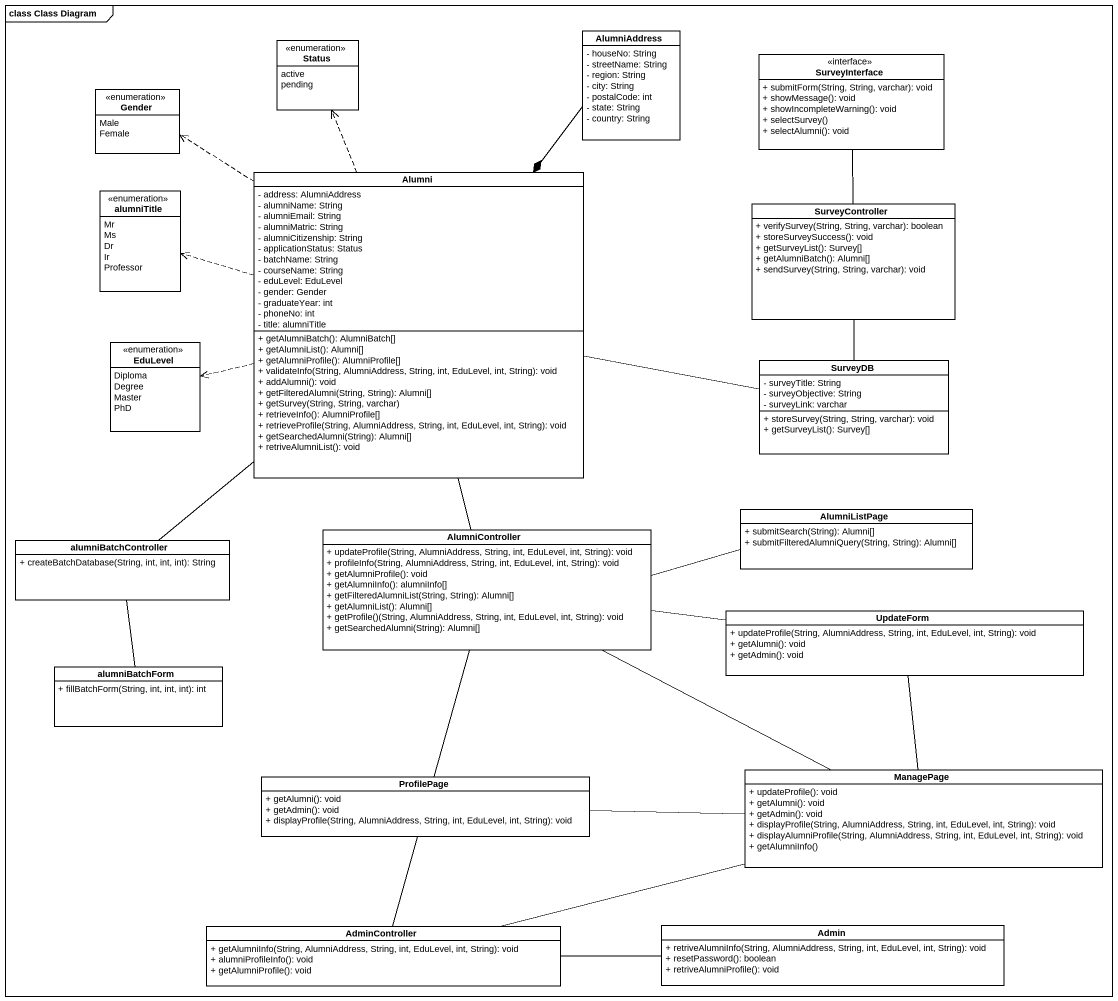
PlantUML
@startuml
mainframe class Class Diagram
hide circle
hide empty members
skinparam classAttributeIconSize 0
enum Status {
  active
  pending
}
class AlumniAddress {
  - houseNo: String
  - streetName: String
  - region: String
  - city: String
  - postalCode: int
  - state: String
  - country: String
}
class SurveyInterface <<interface>> {
  + submitForm(String, String, varchar): void
  + showMessage(): void
  + showIncompleteWarning(): void
  + selectSurvey()
  + selectAlumni(): void
}
enum Gender {
  Male
  Female
}
class Alumni {
  - address: AlumniAddress
  - alumniName: String
  - alumniEmail: String
  - alumniMatric: String
  - alumniCitizenship: String
  - applicationStatus: Status
  - batchName: String
  - courseName: String
  - eduLevel: EduLevel
  - gender: Gender
  - graduateYear: int
  - phoneNo: int
  - title: alumniTitle
  + getAlumniBatch(): AlumniBatch[]
  + getAlumniList(): Alumni[]
  + getAlumniProfile(): AlumniProfile[]
  + validateInfo(String, AlumniAddress, String, int, EduLevel, int, String): void
  + addAlumni(): void
  + getFilteredAlumni(String, String): Alumni[]
  + getSurvey(String, String, varchar)
  + retrieveInfo(): AlumniProfile[]
  + retrieveProfile(String, AlumniAddress, String, int, EduLevel, int, String): void
  + getSearchedAlumni(String): Alumni[]
  + retriveAlumniList(): void
}
enum alumniTitle {
  Mr
  Ms
  Dr
  Ir
  Professor
}
class SurveyController {
  + verifySurvey(String, String, varchar): boolean
  + storeSurveySuccess(): void
  + getSurveyList(): Survey[]
  + getAlumniBatch(): Alumni[]
  + sendSurvey(String, String, varchar): void
}
enum EduLevel {
  Diploma
  Degree
  Master
  PhD
}
class SurveyDB {
  - surveyTitle: String
  - surveyObjective: String
  - surveyLink: varchar
  + storeSurvey(String, String, varchar): void
  + getSurveyList(): Survey[]
}
class AlumniController {
  + updateProfile(String, AlumniAddress, String, int, EduLevel, int, String): void
  + profileInfo(String, AlumniAddress, String, int, EduLevel, int, String): void
  + getAlumniProfile(): void
  + getAlumniInfo(): alumniInfo[]
  + getFilteredAlumniList(String, String): Alumni[]
  + getAlumniList(): Alumni[]
  + getProfile()(String, AlumniAddress, String, int, EduLevel, int, String): void
  + getSearchedAlumni(String): Alumni[]
}
class AlumniListPage {
  + submitSearch(String): Alumni[]
  + submitFilteredAlumniQuery(String, String): Alumni[]
}
class alumniBatchController {
  + createBatchDatabase(String, int, int, int): String
}
class UpdateForm {
  + updateProfile(String, AlumniAddress, String, int, EduLevel, int, String): void
  + getAlumni(): void
  + getAdmin(): void
}
class alumniBatchForm {
  + fillBatchForm(String, int, int, int): int
}
class ProfilePage {
  + getAlumni(): void
  + getAdmin(): void
  + displayProfile(String, AlumniAddress, String, int, EduLevel, int, String): void
}
class ManagePage {
  + updateProfile(): void
  + getAlumni(): void
  + getAdmin(): void
  + displayProfile(String, AlumniAddress, String, int, EduLevel, int, String): void
  + displayAlumniProfile(String, AlumniAddress, String, int, EduLevel, int, String): void
  + getAlumniInfo()
}
class AdminController {
  + getAlumniInfo(String, AlumniAddress, String, int, EduLevel, int, String): void
  + alumniProfileInfo(): void
  + getAlumniProfile(): void
}
class Admin {
  + retriveAlumniInfo(String, AlumniAddress, String, int, EduLevel, int, String): void
  + resetPassword(): boolean
  + retriveAlumniProfile(): void
}
AlumniAddress --* Alumni
SurveyInterface -- SurveyController
Alumni .up.> Status
Alumni .up.> Gender
Alumni .left.> alumniTitle
Alumni .left.> EduLevel
Alumni -- alumniBatchController
SurveyController -- SurveyDB
SurveyDB -left- Alumni
AlumniController -up- Alumni
AlumniController -right- AlumniListPage
alumniBatchController -- alumniBatchForm
UpdateForm -left- AlumniController
ProfilePage -up- AlumniController
ProfilePage -- AdminController
ManagePage -left- AlumniController
ManagePage -up- UpdateForm
ManagePage -left- ProfilePage
ManagePage -left- AdminController
AdminController -right- Admin
@enduml
